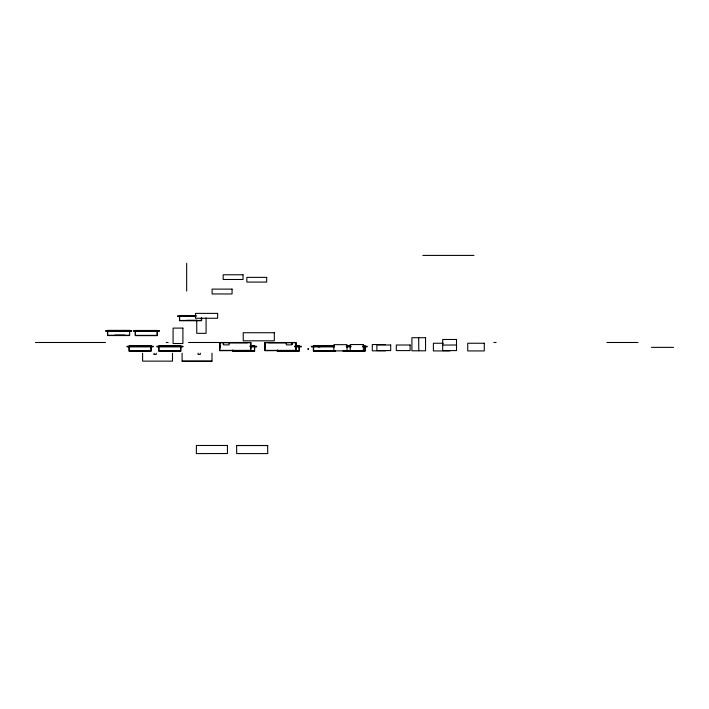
<?xml version="1.0" encoding="UTF-8"?>
<svg xmlns="http://www.w3.org/2000/svg" width="709" height="709" viewBox="0 0 709 709"><rect width="100%" height="100%" fill="white"/><g stroke="black" fill="none" stroke-linecap="round" stroke-linejoin="round"><path stroke-width="1.06" d="M219.967 345.265L219.71 350.592L250.773 350.601L250.507 344.822M265.148 345.265L264.891 350.592L295.963 350.601L295.697 344.822M264.953 350.601L264.962 342.491L264.891 347.968M307.945 348.917L308.415 349.537L308.539 348.819M250.72 350.601L250.764 342.491L188.567 342.491M295.91 350.601L295.954 342.491L264.909 342.491L265.281 342.855M219.701 350.592L249.488 350.335M264.891 350.592L294.678 350.335M307.83 348.996L308.557 348.793M250.401 342.855L250.782 342.491L250.782 348.456M295.972 342.491L295.972 348.456M221.004 342.757L223.521 342.686M266.194 342.757L286.303 342.722M220.1 342.491L219.701 347.968M223.406 342.739L249.479 342.757M268.596 342.739L294.669 342.757M422.856 255.408L473.984 255.408M196.083 315.558L179.474 315.558L179.474 320.743L201.622 320.743L201.622 317.623M194.833 315.629L179.661 315.629L179.661 320.468L201.329 320.468L201.329 318.049M196.003 315.851L177.56 315.851L177.56 316.462L196.003 316.462M186.724 320.326L196.889 320.326M114.769 335.135L124.944 335.135M35.45 342.491L105.508 342.491M166.207 342.491L168.113 342.491M493.916 342.491L496.078 342.491M606.886 342.491L638.02 342.491M443.311 343.245L433.385 343.245L433.385 350.928L449.931 350.928M385.466 344.547L372.305 344.547L372.305 350.831L385.466 350.831M442.682 345.061L456.516 345.008M250.233 345.983L254.664 345.983L254.664 351.168L232.517 351.168M294.891 345.983L299.322 345.983L299.322 351.168L277.175 351.168M334.373 345.983L313.334 345.983L313.334 351.168L335.481 351.168M346.391 345.983L350.813 345.983M362.999 345.983L365.215 345.983L365.215 351.168L343.067 351.168M250.135 346.054L254.478 346.054L254.478 350.893L232.8 350.893L232.8 349.927M296.867 346.054L299.038 346.054L299.038 350.893L277.361 350.893L277.361 349.927M333.124 346.054L313.617 346.054L313.617 350.893L364.931 350.893L364.931 346.054M347.587 346.054L349.75 346.054M250.153 346.276L256.569 346.276L256.569 346.887L250.25 346.887M294.784 346.276L301.298 346.276L301.298 346.887L294.784 346.887M334.356 346.276L311.366 346.276L311.366 346.887L334.356 346.887M346.382 346.276L350.92 346.276M362.848 346.276L367.182 346.276L367.182 346.887L362.848 346.887M346.382 346.887L350.92 346.887M651.403 347.366L673.55 347.366M133.735 350.751L143.9 350.751M165.995 350.751L176.16 350.751M237.24 350.751L247.406 350.751M284.424 350.751L294.598 350.751M318.057 350.751L328.232 350.751M154.066 354.429L156.272 354.447L156.272 353.224M182.098 361.182L211.991 361.182M267.727 445.491L236.655 445.491L236.655 453.592L267.727 453.592L267.656 445.491M236.655 445.544L267.656 445.544M229.113 342.695L247.503 342.739M291.895 342.731L292.693 342.739M266.619 350.352L295.972 350.592M221.43 350.352L250.782 350.592M220.091 342.855L219.737 342.509L219.772 350.601M418.718 337.714L418.762 350.795M364.975 346.276L364.975 346.887M347.002 350.946L347.002 344.663L333.842 344.663L333.842 350.946M343.253 350.414L343.253 350.893M335.295 350.414L335.295 350.893M320.016 345.939L320.016 346.852L318.111 346.852L318.111 345.939M299.092 346.276L299.092 346.887M292.037 342.491L292.037 344.494M291.895 342.491L291.895 344.866L286.303 344.866L286.303 342.491M229.113 342.491L229.113 344.866L223.521 344.866L223.521 342.491M223.229 342.491L223.229 344.494M211.991 353.153L211.991 361.2L182.098 361.2L182.098 353.153M206.089 317.898L206.089 333.327L196.748 333.327L196.748 320.105M200.292 353.153L200.292 354.403L198.086 354.385L198.086 353.153M186.671 263.314L186.671 291.089M172.5 353.224L172.5 361.138L142.606 361.12L142.606 353.224M157.194 330.686L157.194 331.298M154.066 353.224L154.066 354.447M129.384 330.438L129.437 331.271M129.384 334.799L129.384 335.277L107.706 335.277L107.706 330.438M243.036 274.773L223.175 274.773L223.175 279.479L243.036 279.479L243.036 274.773M266.699 277.37L246.838 277.37L246.838 282.076L266.699 282.076L266.699 277.37M232.073 289.112L212.106 289.112L212.106 293.96L232.073 293.96L232.073 289.112M217.645 313.396L195.498 313.369L195.498 318.27L217.645 318.27L217.645 313.369M182.913 328.099L173.085 328.099L173.085 343.528L182.913 343.528L182.913 328.099M129.667 330.367L107.52 330.367L107.52 335.552L129.667 335.552L129.667 330.367M157.389 330.456L135.242 330.456L135.242 335.641L157.389 335.641L157.389 330.456M157.106 330.536L135.428 330.536L135.428 335.375L157.106 335.375L157.106 330.536M131.644 330.66L105.614 330.66L105.614 331.271L131.644 331.271L131.644 330.66M159.383 330.686L133.54 330.686L133.54 331.298L159.383 331.298L159.383 330.686M274.312 332.725L243.231 332.725L243.231 340.825L274.312 340.825L274.312 332.725M425.56 337.714L411.911 337.714L411.911 350.795L425.56 350.795L425.56 337.714M456.507 339.478L442.682 339.478L442.691 350.592L456.516 350.592L456.507 339.478M484.282 343.245L467.736 343.245L467.736 350.928L484.282 350.928L484.282 343.245M363.371 344.547L350.211 344.547L350.211 350.831L363.371 350.831L363.371 344.547M390.703 345.008L376.878 345.008L376.878 350.592L390.703 350.592L390.703 345.008M410.121 345.008L396.296 345.008L396.296 350.592L410.121 350.592L410.121 345.008M151.159 345.983L129.011 345.983L129.011 351.168L151.159 351.168L151.159 345.983M180.884 345.983L158.736 345.983L158.736 351.168L180.884 351.168L180.884 345.983M150.973 346.054L129.295 346.054L129.295 350.893L150.973 350.893L150.973 346.054M180.6 346.054L158.922 346.054L158.922 350.893L180.6 350.893L180.6 346.054M153.064 346.276L127.035 346.276L127.035 346.887L153.064 346.887L153.064 346.276M182.86 346.276L156.831 346.276L156.831 346.887L182.86 346.887L182.86 346.276M227.447 445.482L196.375 445.482L196.375 453.592L227.447 453.53L227.447 445.482"/></g></svg>
